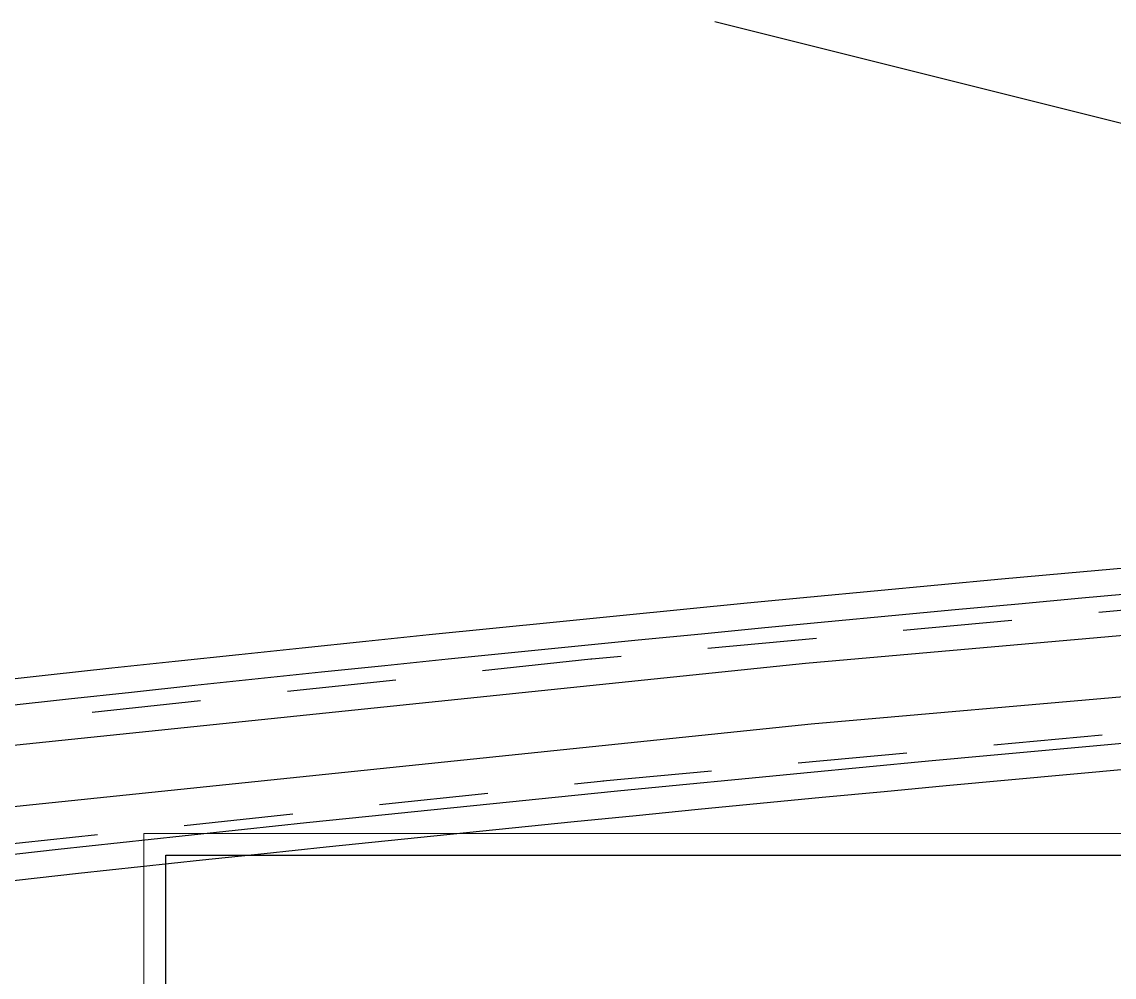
# Model space of a CAD drawing. Header units: millimetres. Extents: x 188.6 to 263.2, y 40.1 to 120.1.
# Drawn here: x 205.119 to 206.372, y 118.99 to 120.085 of the extents above; entities that cross this region are included whole.
import ezdxf

# ---------------------------------------------------------------- set-up
doc = ezdxf.new("R2010")
doc.units = ezdxf.units.MM
doc.linetypes.add('HIDDEN2', pattern=[0.1875, 0.125, -0.0625])
for name, color, linetype in [('_XREF_APTOS 1003 E 1004$0$A-MC-ALVENARIA', 7, 'Continuous'), ('_XREF_APTOS 1003 E 1004$0$L-MC-LAYOUT MOLHADO', 4, 'Continuous'), ('ARQ', 8, 'Continuous'), ('ESTR-PILARES', 11, 'Continuous'), ('ESTR-VIGAS', 11, 'HIDDEN2'), ('ESTRUTURA', 7, 'Continuous')]:
    doc.layers.add(name, color=color, linetype=linetype)
doc.layers.add('_XREF_APTOS 1003 E 1004$0$R-MC-REBOCO', color=1, linetype='Continuous', lineweight=5)

# ---------------------------------------------------------------- blocks, each defined once
blk = doc.blocks.new('A$C1BFF5DEF')
at = {"layer": '_XREF_APTOS 1003 E 1004$0$A-MC-ALVENARIA', "color": 8}
for p, q in [((6.3953, 9.89), (6.3953, 10.075)), ((6.3953, 10.075), (8.8653, 10.075))]:
    blk.add_line(p, q, dxfattribs=at)
at = {"layer": '_XREF_APTOS 1003 E 1004$0$L-MC-LAYOUT MOLHADO', "color": 8, "flags": 128}
for points in [[(22.6732, 9.9355), (21.7966, 10.0544), (20.7541, 10.1802), (19.7098, 10.2893), (18.6639, 10.3818), (17.6166, 10.4575), (16.5683, 10.5166), (15.5191, 10.5589), (14.4695, 10.5845), (13.4195, 10.5933), (12.3695, 10.5854), (11.3198, 10.5608), (10.2706, 10.5194), (9.2222, 10.4613), (8.1749, 10.3864), (7.1289, 10.2949), (6.0845, 10.1867), (5.042, 10.0618), (4.1652, 9.9437)], [(22.6032, 9.8744), (21.7877, 9.985), (20.7463, 10.1106), (19.7031, 10.2196), (18.6583, 10.312), (17.6121, 10.3877), (16.5649, 10.4467), (15.5169, 10.4889), (14.4683, 10.5145), (13.4195, 10.5233), (12.3706, 10.5154), (11.322, 10.4908), (10.274, 10.4495), (9.2267, 10.3914), (8.1805, 10.3166), (7.1356, 10.2252), (6.0923, 10.1171), (5.0508, 9.9924), (4.2352, 9.8825)]]:
    blk.add_lwpolyline(points, dxfattribs=at)
at = {"layer": '_XREF_APTOS 1003 E 1004$0$L-MC-LAYOUT MOLHADO', "color": 8}
for radius, end in [(66.2129, 98.117039), (66.1829, 98.094507), (66.0129, 97.966476), (65.9829, 97.943814)]:
    blk.add_arc((13.4293, -55.5422), radius, 90.004778, end, dxfattribs=at)
at = {"layer": '_XREF_APTOS 1003 E 1004$0$R-MC-REBOCO', "color": 8}
for p, q in [((6.3703, 9.89), (6.3703, 10.1)), ((6.3703, 10.1), (8.8903, 10.1))]:
    blk.add_line(p, q, dxfattribs=at)
at = {"layer": 'ARQ', "color": 8}
blk.add_lwpolyline([(11.0251, 11.0305), (9.0251, 10.5305), (7.0251, 11.0305)], dxfattribs=at)
blk = doc.blocks.new('COBERTURA_29-09-2016')
at = {"layer": 'ESTR-PILARES', "linetype": 'Continuous'}
for points in [[(-0.9072, 11.7263), (-0.9082, 11.7262)], [(-0.8944, 11.5869), (-0.8934, 11.587)]]:
    blk.add_lwpolyline(points, dxfattribs=at)
at = {"layer": 'ESTR-VIGAS'}
for points in [[(0.0226, 11.812), (-0.9072, 11.7263)], [(-0.9082, 11.7262), (-1.8367, 11.6274)], [(-0.8944, 11.5869), (0.0354, 11.6726)], [(-1.8219, 11.4882), (-0.8934, 11.587)]]:
    blk.add_lwpolyline(points, dxfattribs=at)

msp = doc.modelspace()

# ---------------------------------------------------------------- block references
at = {"layer": 'ARQ'}
msp.add_blockref('A$C1BFF5DEF', (198.8891, 109.0543), dxfattribs=at)

# ---------------------------------------------------------------- next in the draw order: block references
at = {"layer": 'ESTRUTURA'}
msp.add_blockref('COBERTURA_29-09-2016', (206.6802, 107.6277), dxfattribs=at)

doc.saveas('drawing.dxf')
